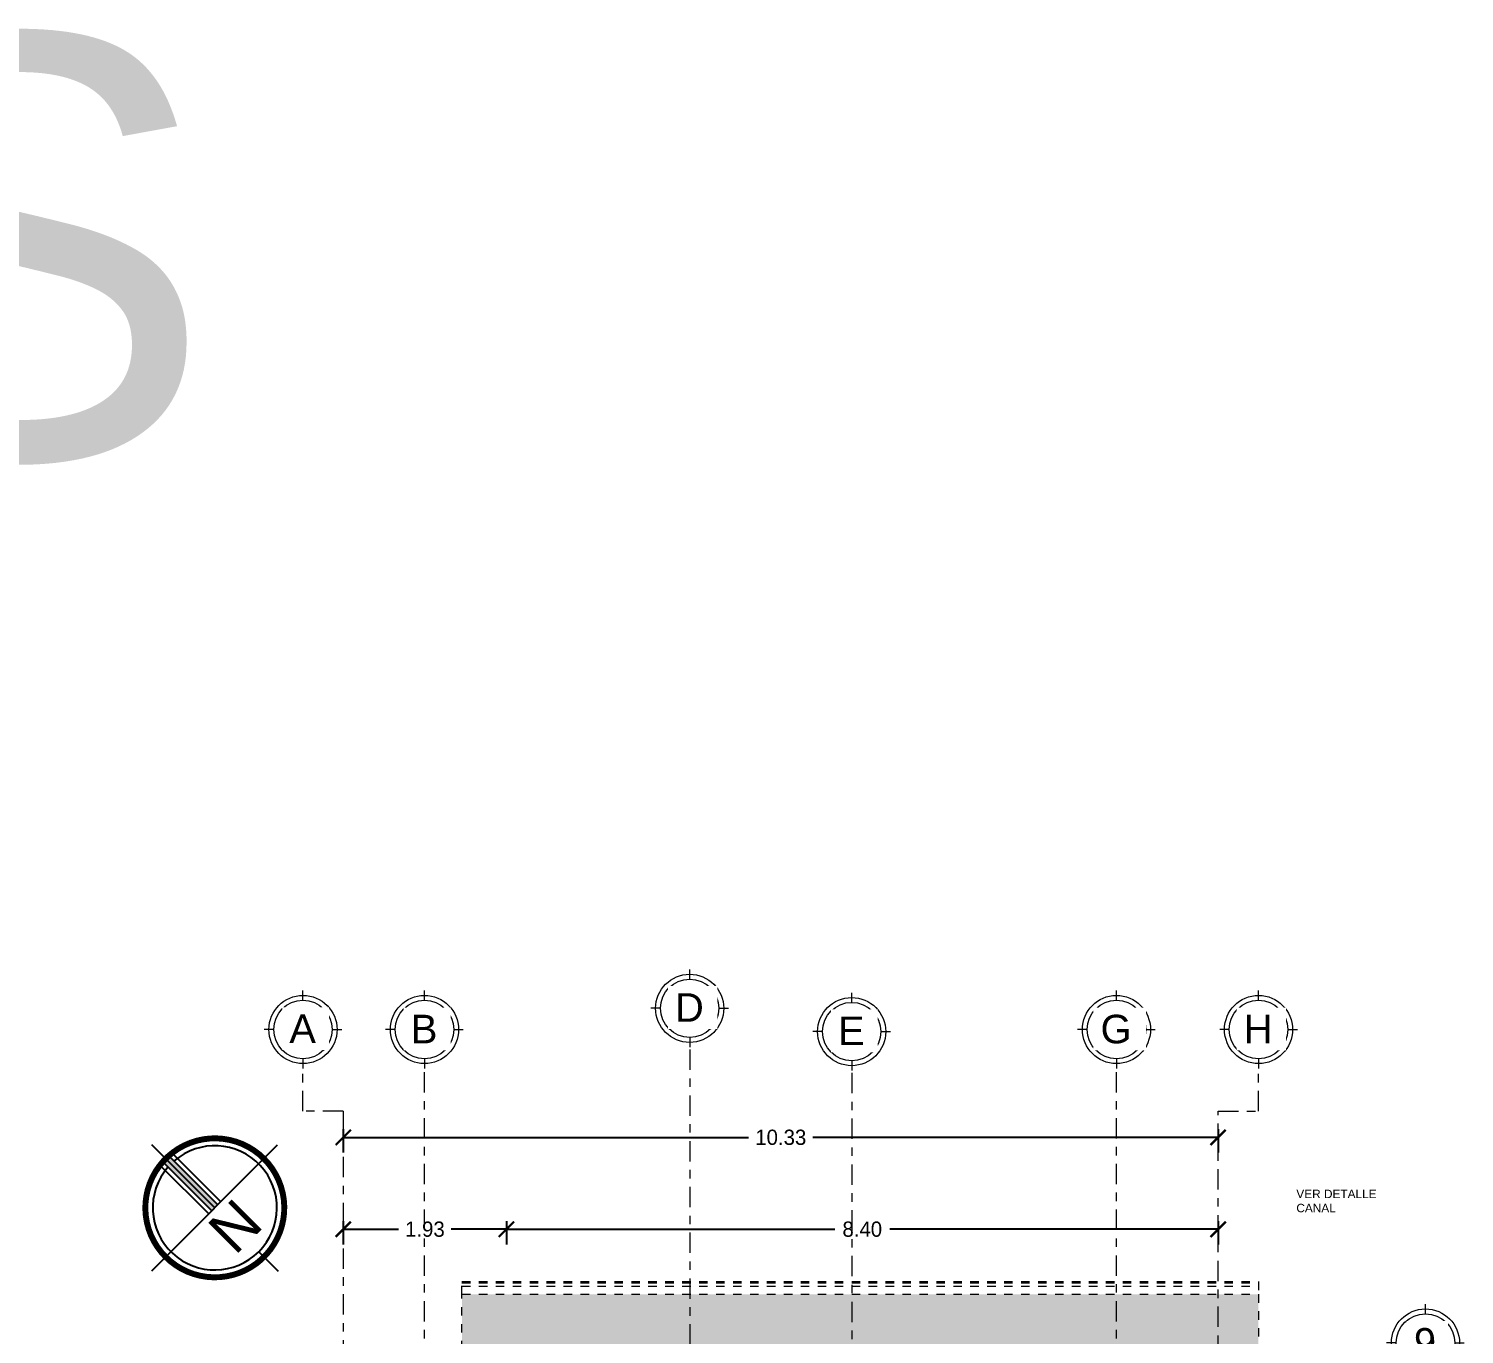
# Model space of a CAD drawing. Header units: millimetres. Extents: x -9559 to 23034, y -7226 to 22400.
# Drawn here: x 321.36 to 338.3, y 56.58 to 71.98 of the extents above; entities that cross this region are included whole.
import ezdxf
from ezdxf.enums import TextEntityAlignment as Align

# ---------------------------------------------------------------- set-up
doc = ezdxf.new("R2010")
doc.units = ezdxf.units.MM
doc.header["$LTSCALE"] = 0.02
doc.linetypes.add('ACAD_ISO10W100', pattern=[18, 12, -3, 0, -3])
doc.linetypes.add('DASHED2', pattern=[0.375, 0.25, -0.125])
for name, color, linetype, lineweight in [('A-ANNO-DIMS', 251, 'Continuous', 9), ('G-ANNO-TEXT', 250, 'Continuous', 9), ('S-GRID', 253, 'ACAD_ISO10W100', 5), ('S-GRID-IDEN', 253, 'Continuous', 9)]:
    doc.layers.add(name, color=color, linetype=linetype, lineweight=lineweight)
doc.layers.add('IH-PLANO BASE', color=250, linetype='DASHED2', lineweight=5, transparency=0.55)
doc.styles.add('Arial_3', font='arial.ttf', dxfattribs={"height": 0.18})
doc.styles.add('Arial_6', font='arial.ttf', dxfattribs={"height": 0.3375})
doc.styles.add('CUADROS', font='arial.ttf')
doc.styles.get("Standard").update_dxf_attribs({"font": 'GOTHIC.TTF'})
doc.dimstyles.get("Standard").update_dxf_attribs({"dimtxt": 0.18, "dimasz": 0.18, "dimexe": 0.18, "dimexo": 0.0625, "dimgap": 0.09, "dimtad": 0, "dimzin": 3, "dimdsep": 46, "dimtxsty": 'Standard', "dimblk": 'ARCHTICK', "dimcen": 0.09, "dimadec": 0, "dimazin": 0, "dimtfac": 1, "dimtofl": 0, "dimtmove": 0, "dimatfit": 3, "dimldrblk": 'ARCHTICK', "dimfxl": 1, "dimtolj": 1, "dimtzin": 0, "dimarcsym": 0})

# ---------------------------------------------------------------- blocks, each defined once
blk = doc.blocks.new('Rejilla - Extremo inicial de rejilla - Círculo-11506-Nivel 2')
at = {"ltscale": 0.2}
for p, q in [((0, 0.0046), (0, 0.00611)), ((-0.0046, 0), (-0.00611, 0)), ((0.0046, 0), (0.00611, 0)), ((0, -0.0046), (0, -0.00611))]:
    blk.add_line(p, q, dxfattribs=at)
for radius in [0.00536, 0.0046]:
    blk.add_circle((0, 0), radius, dxfattribs=at)
blk = doc.blocks.new('_ArchTick')
at = {"color": 0, "linetype": 'ByBlock', "const_width": 0.15}
blk.add_lwpolyline([(-0.5, -0.5), (0.5, 0.5)], dxfattribs=at)
blk = doc.blocks.new('*D525')
at = {"layer": 'A-ANNO-DIMS', "color": 0, "lineweight": -2, "transparency": 16777216}
for p, q in [((325.071, 58.999), (325.071, 58.722)), ((335.396, 58.999), (335.396, 58.722)), ((325.071, 58.902), (329.854, 58.902)), ((335.396, 58.902), (330.614, 58.902))]:
    blk.add_line(p, q, dxfattribs=at)
at = {"layer": 'A-ANNO-DIMS', "color": 0, "lineweight": -2, "transparency": 16777216, "xscale": 0.18, "yscale": 0.18, "zscale": 0.18, "rotation": 180}
blk.add_blockref('_ArchTick', (325.071, 58.902), dxfattribs=at)
at = {"layer": 'A-ANNO-DIMS', "color": 0, "lineweight": -2, "transparency": 16777216, "xscale": 0.18, "yscale": 0.18, "zscale": 0.18}
blk.add_blockref('_ArchTick', (335.396, 58.902), dxfattribs=at)
at = {"layer": 'A-ANNO-DIMS', "color": 0, "transparency": 16777216, "insert": (330.234, 58.902), "char_height": 0.18, "width": 2.56069, "attachment_point": 5}
blk.add_mtext('\\A1;10.33', dxfattribs=at)
blk = doc.blocks.new('*D531')
at = {"layer": 'A-ANNO-DIMS', "color": 0, "lineweight": -2, "transparency": 16777216}
for p, q in [((325.071, 57.914), (325.071, 57.638)), ((325.071, 57.818), (325.723, 57.818)), ((326.996, 57.818), (326.344, 57.818)), ((326.996, 57.914), (326.996, 57.638))]:
    blk.add_line(p, q, dxfattribs=at)
at = {"layer": 'A-ANNO-DIMS', "color": 0, "lineweight": -2, "transparency": 16777216, "xscale": 0.18, "yscale": 0.18, "zscale": 0.18, "rotation": 180}
blk.add_blockref('_ArchTick', (325.071, 57.818), dxfattribs=at)
at = {"layer": 'A-ANNO-DIMS', "color": 0, "lineweight": -2, "transparency": 16777216, "xscale": 0.18, "yscale": 0.18, "zscale": 0.18}
blk.add_blockref('_ArchTick', (326.996, 57.818), dxfattribs=at)
at = {"layer": 'A-ANNO-DIMS', "color": 0, "transparency": 16777216, "insert": (326.034, 57.818), "char_height": 0.18, "width": 1.19576, "attachment_point": 5}
blk.add_mtext('\\A1;1.93', dxfattribs=at)
blk = doc.blocks.new('*D532')
at = {"layer": 'A-ANNO-DIMS', "color": 0, "lineweight": -2, "transparency": 16777216}
for p, q in [((326.996, 57.914), (326.996, 57.638)), ((326.996, 57.818), (330.872, 57.818)), ((335.396, 57.818), (331.521, 57.818)), ((335.396, 57.914), (335.396, 57.638))]:
    blk.add_line(p, q, dxfattribs=at)
at = {"layer": 'A-ANNO-DIMS', "color": 0, "lineweight": -2, "transparency": 16777216, "xscale": 0.18, "yscale": 0.18, "zscale": 0.18, "rotation": 180}
blk.add_blockref('_ArchTick', (326.996, 57.818), dxfattribs=at)
at = {"layer": 'A-ANNO-DIMS', "color": 0, "lineweight": -2, "transparency": 16777216, "xscale": 0.18, "yscale": 0.18, "zscale": 0.18}
blk.add_blockref('_ArchTick', (335.396, 57.818), dxfattribs=at)
at = {"layer": 'A-ANNO-DIMS', "color": 0, "transparency": 16777216, "insert": (331.196, 57.818), "char_height": 0.18, "width": 1.19576, "attachment_point": 5}
blk.add_mtext('\\A1;8.40', dxfattribs=at)
blk = doc.blocks.new('A$C3F057A20')
for p, q in [((1.312, 2.641), (1.312, 1.32)), ((1.186, 2.338), (1.186, 1.32)), ((1.437, 2.338), (1.437, 1.32)), ((1.247, 2.301), (1.247, 1.32)), ((1.377, 2.301), (1.377, 1.32)), ((0, 1.32), (2.623, 1.32)), ((1.312, 0.404), (1.312, 0))]:
    blk.add_line(p, q)
at = {"const_width": 0.0875}
blk.add_lwpolyline([(0.287, 1.32, 1), (2.337, 1.32, 1)], format="xyb", close=True, dxfattribs=at)
blk.add_arc((1.312, 1.32), 0.916, 94.0608, 85.9392)
blk.add_solid([(1.247, 1.32), (1.377, 1.32), (1.247, 2.301), (1.377, 2.301)])
at = {"ltscale": 0.2, "insert": (1.016, 1.231), "char_height": 0.625, "attachment_point": 1, "style": 'CUADROS'}
blk.add_mtext_dynamic_manual_height_columns('N', width=0.76887, gutter_width=3.125, heights=[0], dxfattribs=at)

msp = doc.modelspace()

# ---------------------------------------------------------------- hatches: boundary and pattern name
at = {"layer": 'IH-PLANO BASE', "transparency": 33554483}
h = msp.add_hatch(dxfattribs=at)
h.set_pattern_fill('SPANISH2', color=256, scale=0.2, angle=180, pattern_type=2)
h.set_pattern_definition([(180, (290.11689, 32.3325), (-0.4, -0.2), [0.05, -0.35]), (180, (290.11689, 32.3075), (-0.4, -0.2), [0.05, -0.15]), (180, (289.91689, 32.2825), (-0.4, -0.2), [0.05, -0.35]), (180, (290.21689, 32.4075), (-0.4, -0.2), [0.025, -0.2, 0.025, -0.15]), (225, (290.19189, 32.3575), (-2e-17, -0.2), [0.0353553, -0.5303301]), (225, (290.21689, 32.2825), (-2e-17, -0.2), [0.02526, -0.5404254]), (225, (290.21689, 32.2575), (-2e-17, -0.2), [0.0303, -0.5353854]), (315, (289.96689, 32.2575), (-5e-17, -0.2), [0.0303, -0.5353854]), (315, (289.96689, 32.2825), (-5e-17, -0.2), [0.02526, -0.5404254]), (315, (289.99189, 32.3575), (-5e-17, -0.2), [0.0353553, -0.5303301]), (206.56505, (290.16689, 32.3575), (1e-11, -0.2), [0.0559017, -0.3913119]), (206.56505, (290.16689, 32.3325), (1e-11, -0.2), [0.0559017, -0.3913119]), (206.56505, (290.26689, 32.3075), (1e-11, -0.2), [0.0559017, -0.3913119]), (206.56505, (290.26689, 32.2825), (1e-11, -0.2), [0.0559017, -0.3913119]), (243.43495, (290.21689, 32.407505), (-1e-11, -0.2), [0.0559017, -0.8385255]), (243.43495, (290.19189, 32.407505), (-1e-11, -0.2), [0.0559017, -0.8385255]), (296.56505, (289.99189, 32.407505), (1e-11, -0.2), [0.0559017, -0.8385255]), (296.56505, (289.96689, 32.407505), (1e-11, -0.2), [0.0559017, -0.8385255]), (333.43495, (290.01689, 32.3575), (-1e-11, -0.2), [0.0559017, -0.3913119]), (333.43495, (290.01689, 32.3325), (-1e-11, -0.2), [0.0559017, -0.3913119]), (333.43495, (289.91689, 32.3075), (-1e-11, -0.2), [0.0559017, -0.3913119]), (333.43495, (289.91689, 32.2825), (-1e-11, -0.2), [0.0559017, -0.3913119]), (262.874984, (290.216887, 32.407505), (-9e-14, -0.2), [0.2015564, -3.0233467]), (277.125016, (289.966887, 32.407505), (9e-14, -0.2), [0.2015564, -3.0233467])])
h.paths.add_polyline_path([(332.314, 51.126), (335.871, 51.126), (335.871, 57.051), (326.471, 57.051), (326.471, 51.126), (330.357, 51.126)])

# ---------------------------------------------------------------- linework, layer by layer
at = {"layer": 'IH-PLANO BASE'}
for p, q in [((326.471, 57.051), (326.471, 57.201)), ((326.471, 57.201), (335.871, 57.201)), ((326.471, 57.188), (335.871, 57.188)), ((326.471, 57.186), (335.871, 57.186)), ((326.471, 57.148), (335.871, 57.148)), ((335.871, 57.201), (335.871, 57.051)), ((326.471, 57.054), (335.871, 57.054)), ((326.471, 51.6), (326.471, 57.051)), ((326.471, 57.051), (335.871, 57.051)), ((335.871, 57.051), (335.871, 51.6))]:
    msp.add_line(p, q, dxfattribs=at)
at = {"layer": 'S-GRID'}
for p, q in [((329.159, 59.938), (329.159, 37.446)), ((324.595, 59.211), (324.595, 59.688)), ((326.029, 37.29), (326.029, 59.688)), ((331.071, 59.663), (331.071, 37.265)), ((334.196, 37.29), (334.196, 59.688)), ((335.873, 59.211), (335.873, 59.688)), ((325.071, 59.211), (324.595, 59.211)), ((325.071, 59.211), (325.071, 37.766)), ((335.396, 37.766), (335.396, 59.211)), ((335.396, 59.211), (335.873, 59.211))]:
    msp.add_line(p, q, dxfattribs=at)

# ---------------------------------------------------------------- block references
at = {"xscale": 0.7999999999999999, "yscale": 0.7999999999999999, "zscale": 0.7999999999999999, "rotation": 44.99999999999994}
msp.add_blockref('A$C3F057A20', (323.559, 56.582), dxfattribs=at)
at = {"layer": 'S-GRID-IDEN', "xscale": 74.99999999999996, "yscale": 74.99999999999996, "zscale": 74.99999999999996}
for p, rotation in [((329.159, 60.425), 180), ((324.595, 60.175), 180), ((331.071, 60.15), 180), ((337.843, 56.476), 269.9999999999994)]:
    msp.add_blockref('Rejilla - Extremo inicial de rejilla - Círculo-11506-Nivel 2', p, dxfattribs=dict(at, rotation=rotation))
for p in [(326.029, 60.175), (334.196, 60.175), (335.873, 60.175)]:
    msp.add_blockref('Rejilla - Extremo inicial de rejilla - Círculo-11506-Nivel 2', p, dxfattribs=at)

# ---------------------------------------------------------------- texts
at = {"style": 'CUADROS'}
msp.add_text('INST. HIDROSANITARIOS', height=5, dxfattribs=at).set_placement((281.245, 69.409), align=Align.MIDDLE_CENTER)
at = {"layer": 'G-ANNO-TEXT', "insert": (336.319, 58.285), "char_height": 0.1, "width": 1.15396, "attachment_point": 1, "style": 'Arial_3', "bg_fill": 3, "box_fill_scale": 1.25, "bg_fill_color": 256, "bg_fill_true_color": 13158600, "bg_fill_transparency": 0}
msp.add_mtext('VER DETALLE\\PCANAL', dxfattribs=at)

# ---------------------------------------------------------------- dimensions: what is measured, and where the dimension line sits
at = {"layer": 'A-ANNO-DIMS'}
for base, p1, p2, picture, middle in [((335.396320413, 58.902240174), (325.071320413, 59.061339199), (335.396320413, 59.061339199), '*D525', (330.233820413, 58.902240174)), ((326.996320413, 57.817826946), (325.071320413, 57.976925972), (326.996320413, 57.976925972), '*D531', (326.033820413, 57.817826946)), ((335.396, 57.818), (326.996, 57.977), (335.396, 57.977), '*D532', (331.196, 57.818))]:
    dim = msp.add_linear_dim(base=base, p1=p1, p2=p2, dimstyle='Standard', dxfattribs=at)
    dim.commit()
    dim.dimension.update_dxf_attribs({"geometry": picture, "text_midpoint": middle})

# ---------------------------------------------------------------- next in the draw order: texts
at = {"layer": 'S-GRID-IDEN', "char_height": 0.337, "attachment_point": 1, "style": 'Arial_6', "bg_fill": 3, "box_fill_scale": 1.25, "bg_fill_color": 256, "bg_fill_true_color": 13158600, "bg_fill_transparency": 0}
for s, insert, width in [('D', (328.986, 60.603), 0.41487), ('A', (324.434, 60.353), 0.38481), ('B', (325.868, 60.349), 0.38481), ('E', (330.91, 60.328), 0.38481), ('G', (334.008, 60.349), 0.45095), ('H', (335.699, 60.349), 0.41487), ('9', (337.707, 56.652), 0.31867)]:
    msp.add_mtext(s, dxfattribs=dict(at, insert=insert, width=width))

doc.saveas('drawing.dxf')
